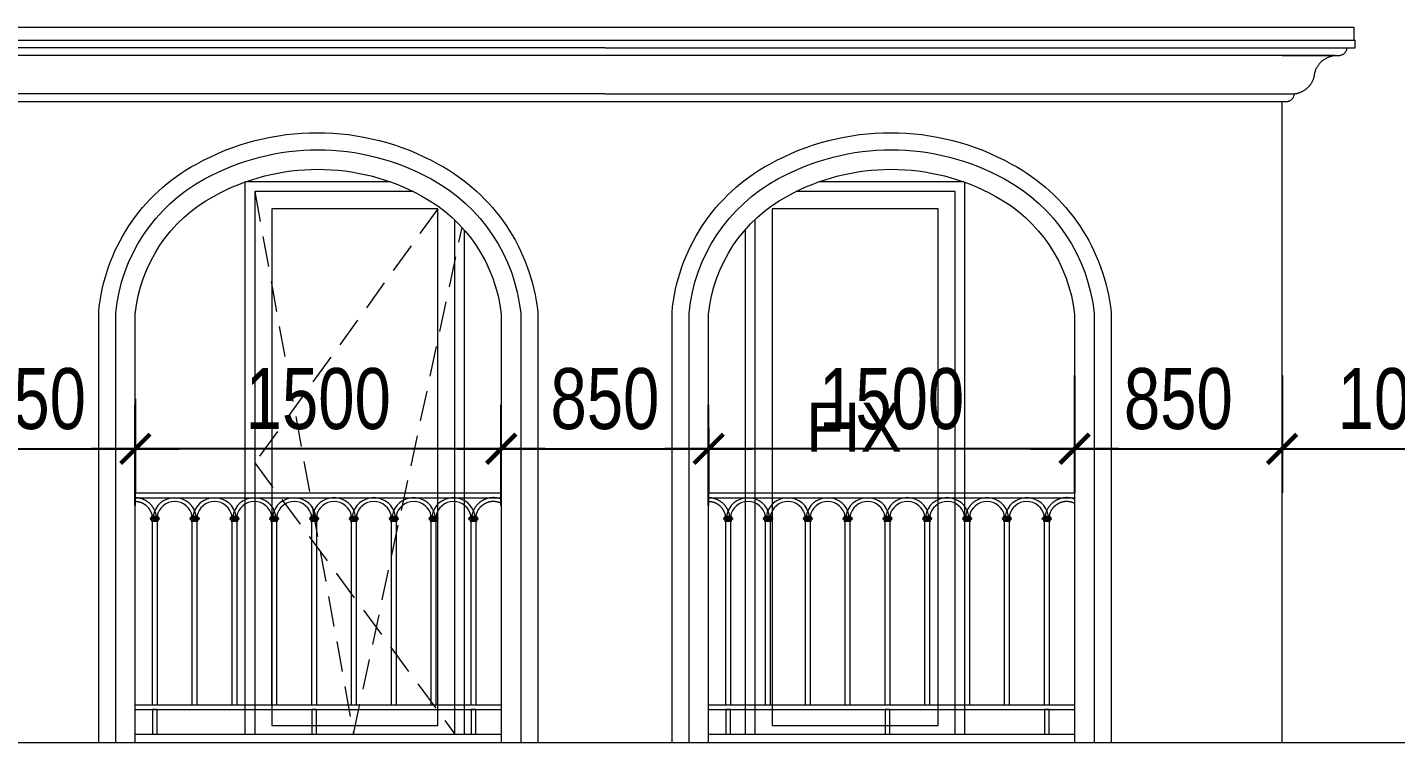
# Model space of a CAD drawing. Header units: millimetres. Extents: x -78046 to 260989, y -99288 to 158505.
# Drawn here: x 242072 to 247679, y -62981 to -60049 of the extents above; entities that cross this region are included whole.
import ezdxf
from ezdxf.xclip import XClip

# ---------------------------------------------------------------- set-up
doc = ezdxf.new("R2010")
doc.units = ezdxf.units.MM
doc.header["$LTSCALE"] = 100
doc.header["$XCLIPFRAME"] = 0
doc.header["$PDMODE"] = 98
doc.linetypes.add('HIDDEN', pattern=[0.375, 0.25, -0.125])
doc.layers.get('Defpoints').update_dxf_attribs({"lineweight": 13})
for name, color, linetype, lineweight in [('-DOOR', 137, 'Continuous', 9), ('-HATCH', 8, 'Continuous', 5), ('-HIDE', 3, 'HIDDEN', 13), ('-LINE1', 7, 'Continuous', 18), ('-TEXT', 7, 'Continuous', 15)]:
    doc.layers.add(name, color=color, linetype=linetype, lineweight=lineweight)
doc.styles.add('AVANH', font='VHAVAN_2.TTF', dxfattribs={"width": 0.8})
doc.styles.add('X-5M-DH-TUM1$0$AVANTH', font='arial.ttf', dxfattribs={"width": 0.9})
doc.dimstyles.new('C_100A3', dxfattribs={"dimscale": 100, "dimtxt": 2.5, "dimasz": 1.2, "dimexe": 1.8, "dimexo": 0, "dimgap": 0.75, "dimtad": 1, "dimdec": 0, "dimzin": 0, "dimdsep": 46, "dimtxsty": 'AVANH', "dimblk": 'ARCHTICK', "dimcen": 0, "dimdle": 1.8, "dimclrd": 256, "dimclre": 256, "dimclrt": 7, "dimadec": 0, "dimazin": 0, "dimtfac": 0.0001, "dimtdec": 0, "dimtix": 1, "dimtmove": 2, "dimatfit": 3, "dimldrblk": 'ARCHTICK', "dimfxl": 1.8, "dimtolj": 1, "dimtzin": 0, "dimarcsym": 0})

# ---------------------------------------------------------------- blocks, each defined once
blk = doc.blocks.new('lancan')
for p, q in [((-1.1, 988.8), (6547.2, 988.8)), ((-1.1, 968.8), (6547.2, 968.8)), ((651.2, 889), (643, 884)), ((643, 884), (643, 882)), ((652.8, 884), (643, 884)), ((643, 882), (651.2, 876.9)), ((652.8, 882), (643, 882)), ((648.8, 893), (648.8, 891)), ((648.8, 893), (652.8, 893)), ((648.8, 891), (651.2, 891)), ((648.8, 874.9), (648.8, 872.9)), ((648.8, 874.9), (651.2, 874.9)), ((648.8, 872.9), (652.8, 872.9)), ((651.2, 891), (651.2, 889)), ((651.2, 891), (652.8, 891)), ((651.2, 889), (673.6, 889)), ((651.2, 876.9), (651.2, 874.9)), ((651.2, 876.9), (673.6, 876.9)), ((651.2, 874.9), (652.8, 874.9)), ((652.8, 893), (672, 893)), ((672, 891), (652.8, 891)), ((652.8, 882), (652.8, 884)), ((652.8, 884), (672, 884)), ((652.8, 882), (672, 882)), ((672, 874.9), (652.8, 874.9)), ((652.8, 120), (652.8, 872.9)), ((652.8, 872.9), (672, 872.9)), ((672, 893), (676, 893)), ((672, 891), (673.6, 891)), ((672, 884), (672, 882)), ((672, 884), (681.8, 884)), ((672, 882), (681.8, 882)), ((672, 874.9), (673.6, 874.9)), ((672, 872.9), (672, 120)), ((672, 872.9), (676, 872.9)), ((673.6, 889), (673.6, 891)), ((673.6, 891), (676, 891)), ((681.8, 884), (673.6, 889)), ((673.6, 876.9), (681.8, 882)), ((673.6, 874.9), (673.6, 876.9)), ((673.6, 874.9), (676, 874.9)), ((676, 891), (676, 893)), ((676, 872.9), (676, 874.9)), ((681.8, 882), (681.8, 884)), ((814.4, 889), (806.2, 884)), ((806.2, 884), (806.2, 882)), ((816, 884), (806.2, 884)), ((806.2, 882), (814.4, 876.9)), ((816, 882), (806.2, 882)), ((812, 893), (812, 891)), ((812, 893), (816, 893)), ((812, 891), (814.4, 891)), ((812, 874.9), (812, 872.9)), ((812, 874.9), (814.4, 874.9)), ((812, 872.9), (816, 872.9)), ((814.4, 891), (814.4, 889)), ((814.4, 891), (816, 891)), ((814.4, 889), (836.8, 889)), ((814.4, 876.9), (814.4, 874.9)), ((814.4, 876.9), (836.8, 876.9)), ((814.4, 874.9), (816, 874.9)), ((816, 893), (835.2, 893)), ((835.2, 891), (816, 891)), ((816, 882), (816, 884)), ((816, 884), (835.2, 884)), ((816, 882), (835.2, 882)), ((835.2, 874.9), (816, 874.9)), ((816, 120), (816, 872.9)), ((816, 872.9), (835.2, 872.9)), ((835.2, 893), (839.2, 893)), ((835.2, 891), (836.8, 891)), ((835.2, 884), (835.2, 882)), ((835.2, 884), (845, 884)), ((835.2, 882), (845, 882)), ((835.2, 874.9), (836.8, 874.9)), ((835.2, 872.9), (835.2, 120)), ((835.2, 872.9), (839.2, 872.9)), ((836.8, 889), (836.8, 891)), ((836.8, 891), (839.2, 891)), ((845, 884), (836.8, 889)), ((836.8, 876.9), (845, 882)), ((836.8, 874.9), (836.8, 876.9)), ((836.8, 874.9), (839.2, 874.9)), ((839.2, 891), (839.2, 893)), ((839.2, 872.9), (839.2, 874.9)), ((845, 882), (845, 884)), ((977.6, 889), (969.4, 884)), ((969.4, 884), (969.4, 882)), ((979.2, 884), (969.4, 884)), ((969.4, 882), (977.6, 876.9)), ((979.2, 882), (969.4, 882)), ((975.2, 893), (975.2, 891)), ((975.2, 893), (979.2, 893)), ((975.2, 891), (977.6, 891)), ((975.2, 874.9), (975.2, 872.9)), ((975.2, 874.9), (977.6, 874.9)), ((975.2, 872.9), (979.2, 872.9)), ((977.6, 891), (977.6, 889)), ((977.6, 891), (979.2, 891)), ((977.6, 889), (1000, 889)), ((977.6, 876.9), (977.6, 874.9)), ((977.6, 876.9), (1000, 876.9)), ((977.6, 874.9), (979.2, 874.9)), ((979.2, 893), (998.4, 893)), ((998.4, 891), (979.2, 891)), ((979.2, 882), (979.2, 884)), ((979.2, 884), (998.4, 884)), ((979.2, 882), (998.4, 882)), ((998.4, 874.9), (979.2, 874.9)), ((979.2, 120), (979.2, 872.9)), ((979.2, 872.9), (998.4, 872.9)), ((998.4, 893), (1002.4, 893)), ((998.4, 891), (1000, 891)), ((998.4, 884), (998.4, 882)), ((998.4, 884), (1008.2, 884)), ((998.4, 882), (1008.2, 882)), ((998.4, 874.9), (1000, 874.9)), ((998.4, 872.9), (998.4, 120)), ((998.4, 872.9), (1002.4, 872.9)), ((1000, 889), (1000, 891)), ((1000, 891), (1002.4, 891)), ((1008.2, 884), (1000, 889)), ((1000, 876.9), (1008.2, 882)), ((1000, 874.9), (1000, 876.9)), ((1000, 874.9), (1002.4, 874.9)), ((1002.4, 891), (1002.4, 893)), ((1002.4, 872.9), (1002.4, 874.9)), ((1008.2, 882), (1008.2, 884)), ((1140.8, 889), (1132.6, 884)), ((1132.6, 884), (1132.6, 882)), ((1142.4, 884), (1132.6, 884)), ((1132.6, 882), (1140.8, 876.9)), ((1142.4, 882), (1132.6, 882)), ((1138.4, 893), (1138.4, 891)), ((1138.4, 893), (1142.4, 893)), ((1138.4, 891), (1140.8, 891)), ((1138.4, 874.9), (1138.4, 872.9)), ((1138.4, 874.9), (1140.8, 874.9)), ((1138.4, 872.9), (1142.4, 872.9)), ((1140.8, 891), (1140.8, 889)), ((1140.8, 891), (1142.4, 891)), ((1140.8, 889), (1163.2, 889)), ((1140.8, 876.9), (1140.8, 874.9)), ((1140.8, 876.9), (1163.2, 876.9)), ((1140.8, 874.9), (1142.4, 874.9)), ((1142.4, 893), (1161.6, 893)), ((1161.6, 891), (1142.4, 891)), ((1142.4, 882), (1142.4, 884)), ((1142.4, 884), (1161.6, 884)), ((1142.4, 882), (1161.6, 882)), ((1161.6, 874.9), (1142.4, 874.9)), ((1142.4, 120), (1142.4, 872.9)), ((1142.4, 872.9), (1161.6, 872.9)), ((1161.6, 893), (1165.6, 893)), ((1161.6, 891), (1163.2, 891)), ((1161.6, 884), (1161.6, 882)), ((1161.6, 884), (1171.4, 884)), ((1161.6, 882), (1171.4, 882)), ((1161.6, 874.9), (1163.2, 874.9)), ((1161.6, 872.9), (1161.6, 120)), ((1161.6, 872.9), (1165.6, 872.9)), ((1163.2, 889), (1163.2, 891)), ((1163.2, 891), (1165.6, 891)), ((1171.4, 884), (1163.2, 889)), ((1163.2, 876.9), (1171.4, 882)), ((1163.2, 874.9), (1163.2, 876.9)), ((1163.2, 874.9), (1165.6, 874.9)), ((1165.6, 891), (1165.6, 893)), ((1165.6, 872.9), (1165.6, 874.9)), ((1171.4, 882), (1171.4, 884)), ((1304, 889), (1295.8, 884)), ((1295.8, 884), (1295.8, 882)), ((1305.6, 884), (1295.8, 884)), ((1295.8, 882), (1304, 876.9)), ((1305.6, 882), (1295.8, 882)), ((1301.6, 893), (1301.6, 891)), ((1301.6, 893), (1305.6, 893)), ((1301.6, 891), (1304, 891)), ((1301.6, 874.9), (1301.6, 872.9)), ((1301.6, 874.9), (1304, 874.9)), ((1301.6, 872.9), (1305.6, 872.9)), ((1304, 891), (1304, 889)), ((1304, 891), (1305.6, 891)), ((1304, 889), (1326.4, 889)), ((1304, 876.9), (1304, 874.9)), ((1304, 876.9), (1326.4, 876.9)), ((1304, 874.9), (1305.6, 874.9)), ((1305.6, 893), (1324.8, 893)), ((1324.8, 891), (1305.6, 891)), ((1305.6, 882), (1305.6, 884)), ((1305.6, 884), (1324.8, 884)), ((1305.6, 882), (1324.8, 882)), ((1324.8, 874.9), (1305.6, 874.9)), ((1305.6, 120), (1305.6, 872.9)), ((1305.6, 872.9), (1324.8, 872.9)), ((1324.8, 893), (1328.8, 893)), ((1324.8, 891), (1326.4, 891)), ((1324.8, 884), (1324.8, 882)), ((1324.8, 884), (1334.6, 884)), ((1324.8, 882), (1334.6, 882)), ((1324.8, 874.9), (1326.4, 874.9)), ((1324.8, 872.9), (1324.8, 120)), ((1324.8, 872.9), (1328.8, 872.9)), ((1326.4, 889), (1326.4, 891)), ((1326.4, 891), (1328.8, 891)), ((1334.6, 884), (1326.4, 889)), ((1326.4, 876.9), (1334.6, 882)), ((1326.4, 874.9), (1326.4, 876.9)), ((1326.4, 874.9), (1328.8, 874.9)), ((1328.8, 891), (1328.8, 893)), ((1328.8, 872.9), (1328.8, 874.9)), ((1334.6, 882), (1334.6, 884)), ((1467.2, 889), (1459, 884)), ((1459, 884), (1459, 882)), ((1468.8, 884), (1459, 884)), ((1459, 882), (1467.2, 876.9)), ((1468.8, 882), (1459, 882)), ((1464.8, 893), (1464.8, 891)), ((1464.8, 893), (1468.8, 893)), ((1464.8, 891), (1467.2, 891)), ((1464.8, 874.9), (1464.8, 872.9)), ((1464.8, 874.9), (1467.2, 874.9)), ((1464.8, 872.9), (1468.8, 872.9)), ((1467.2, 891), (1467.2, 889)), ((1467.2, 891), (1468.8, 891)), ((1467.2, 889), (1489.6, 889)), ((1467.2, 876.9), (1467.2, 874.9)), ((1467.2, 876.9), (1489.6, 876.9)), ((1467.2, 874.9), (1468.8, 874.9)), ((1468.8, 893), (1488, 893)), ((1488, 891), (1468.8, 891)), ((1468.8, 882), (1468.8, 884)), ((1468.8, 884), (1488, 884)), ((1468.8, 882), (1488, 882)), ((1488, 874.9), (1468.8, 874.9)), ((1468.8, 120), (1468.8, 872.9)), ((1468.8, 872.9), (1488, 872.9)), ((1488, 893), (1492, 893)), ((1488, 891), (1489.6, 891)), ((1488, 884), (1488, 882)), ((1488, 884), (1497.8, 884)), ((1488, 882), (1497.8, 882)), ((1488, 874.9), (1489.6, 874.9)), ((1488, 872.9), (1488, 120)), ((1488, 872.9), (1492, 872.9)), ((1489.6, 889), (1489.6, 891)), ((1489.6, 891), (1492, 891)), ((1497.8, 884), (1489.6, 889)), ((1489.6, 876.9), (1497.8, 882)), ((1489.6, 874.9), (1489.6, 876.9)), ((1489.6, 874.9), (1492, 874.9)), ((1492, 891), (1492, 893)), ((1492, 872.9), (1492, 874.9)), ((1497.8, 882), (1497.8, 884)), ((1630.4, 889), (1622.2, 884)), ((1622.2, 884), (1622.2, 882)), ((1632, 884), (1622.2, 884)), ((1622.2, 882), (1630.4, 876.9)), ((1632, 882), (1622.2, 882)), ((1628, 893), (1628, 891)), ((1628, 893), (1632, 893)), ((1628, 891), (1630.4, 891)), ((1628, 874.9), (1628, 872.9)), ((1628, 874.9), (1630.4, 874.9)), ((1628, 872.9), (1632, 872.9)), ((1630.4, 891), (1630.4, 889)), ((1630.4, 891), (1632, 891)), ((1630.4, 889), (1652.8, 889)), ((1630.4, 876.9), (1630.4, 874.9)), ((1630.4, 876.9), (1652.8, 876.9)), ((1630.4, 874.9), (1632, 874.9)), ((1632, 893), (1651.2, 893)), ((1651.2, 891), (1632, 891)), ((1632, 882), (1632, 884)), ((1632, 884), (1651.2, 884)), ((1632, 882), (1651.2, 882)), ((1651.2, 874.9), (1632, 874.9)), ((1632, 120), (1632, 872.9)), ((1632, 872.9), (1651.2, 872.9)), ((1651.2, 893), (1655.2, 893)), ((1651.2, 891), (1652.8, 891)), ((1651.2, 884), (1651.2, 882)), ((1651.2, 884), (1661, 884)), ((1651.2, 882), (1661, 882)), ((1651.2, 874.9), (1652.8, 874.9)), ((1651.2, 872.9), (1651.2, 120)), ((1651.2, 872.9), (1655.2, 872.9)), ((1652.8, 889), (1652.8, 891)), ((1652.8, 891), (1655.2, 891)), ((1661, 884), (1652.8, 889)), ((1652.8, 876.9), (1661, 882)), ((1652.8, 874.9), (1652.8, 876.9)), ((1652.8, 874.9), (1655.2, 874.9)), ((1655.2, 891), (1655.2, 893)), ((1655.2, 872.9), (1655.2, 874.9)), ((1661, 882), (1661, 884)), ((1793.6, 889), (1785.4, 884)), ((1785.4, 884), (1785.4, 882)), ((1795.2, 884), (1785.4, 884)), ((1785.4, 882), (1793.6, 876.9)), ((1795.2, 882), (1785.4, 882)), ((1791.2, 893), (1791.2, 891)), ((1791.2, 893), (1795.2, 893)), ((1791.2, 891), (1793.6, 891)), ((1791.2, 874.9), (1791.2, 872.9)), ((1791.2, 874.9), (1793.6, 874.9)), ((1791.2, 872.9), (1795.2, 872.9)), ((1793.6, 891), (1793.6, 889)), ((1793.6, 891), (1795.2, 891)), ((1793.6, 889), (1816, 889)), ((1793.6, 876.9), (1793.6, 874.9)), ((1793.6, 876.9), (1816, 876.9)), ((1793.6, 874.9), (1795.2, 874.9)), ((1795.2, 893), (1814.4, 893)), ((1814.4, 891), (1795.2, 891)), ((1795.2, 882), (1795.2, 884)), ((1795.2, 884), (1814.4, 884)), ((1795.2, 882), (1814.4, 882)), ((1814.4, 874.9), (1795.2, 874.9)), ((1795.2, 120), (1795.2, 872.9)), ((1795.2, 872.9), (1814.4, 872.9)), ((1814.4, 893), (1818.4, 893)), ((1814.4, 891), (1816, 891)), ((1814.4, 884), (1814.4, 882)), ((1814.4, 884), (1824.2, 884)), ((1814.4, 882), (1824.2, 882)), ((1814.4, 874.9), (1816, 874.9)), ((1814.4, 872.9), (1814.4, 120)), ((1814.4, 872.9), (1818.4, 872.9)), ((1816, 889), (1816, 891)), ((1816, 891), (1818.4, 891)), ((1824.2, 884), (1816, 889)), ((1816, 876.9), (1824.2, 882)), ((1816, 874.9), (1816, 876.9)), ((1816, 874.9), (1818.4, 874.9)), ((1818.4, 891), (1818.4, 893)), ((1818.4, 872.9), (1818.4, 874.9)), ((1824.2, 882), (1824.2, 884)), ((1956.8, 889), (1948.5, 884)), ((1948.5, 884), (1948.5, 882)), ((1958.4, 884), (1948.5, 884)), ((1948.5, 882), (1956.8, 876.9)), ((1958.4, 882), (1948.5, 882)), ((1954.4, 893), (1954.4, 891)), ((1954.4, 893), (1958.4, 893)), ((1954.4, 891), (1956.8, 891)), ((1954.4, 874.9), (1954.4, 872.9)), ((1954.4, 874.9), (1956.8, 874.9)), ((1954.4, 872.9), (1958.4, 872.9)), ((1956.8, 891), (1956.8, 889)), ((1956.8, 891), (1958.4, 891)), ((1956.8, 889), (1979.2, 889)), ((1956.8, 876.9), (1956.8, 874.9)), ((1956.8, 876.9), (1979.2, 876.9)), ((1956.8, 874.9), (1958.4, 874.9)), ((1958.4, 893), (1977.6, 893)), ((1977.6, 891), (1958.4, 891)), ((1958.4, 882), (1958.4, 884)), ((1958.4, 884), (1977.6, 884)), ((1958.4, 882), (1977.6, 882)), ((1977.6, 874.9), (1958.4, 874.9)), ((1958.4, 120), (1958.4, 872.9)), ((1958.4, 872.9), (1977.6, 872.9)), ((1977.6, 893), (1981.6, 893)), ((1977.6, 891), (1979.2, 891)), ((1977.6, 884), (1977.6, 882)), ((1977.6, 884), (1987.4, 884)), ((1977.6, 882), (1987.4, 882)), ((1977.6, 874.9), (1979.2, 874.9)), ((1977.6, 872.9), (1977.6, 120)), ((1977.6, 872.9), (1981.6, 872.9)), ((1979.2, 889), (1979.2, 891)), ((1979.2, 891), (1981.6, 891)), ((1987.4, 884), (1979.2, 889)), ((1979.2, 876.9), (1987.4, 882)), ((1979.2, 874.9), (1979.2, 876.9)), ((1979.2, 874.9), (1981.6, 874.9)), ((1981.6, 891), (1981.6, 893)), ((1981.6, 872.9), (1981.6, 874.9)), ((1987.4, 882), (1987.4, 884)), ((-1.1, 120), (6547.2, 120)), ((-1.1, 100), (6547.2, 100)), ((-1.1, 0), (6547.2, 0))]:
    blk.add_line(p, q)
for points in [[(672, 100), (652.8, 100), (652.8, 0), (672, 0)], [(1324.8, 100), (1305.6, 100), (1305.6, 0), (1324.8, 0)], [(1977.6, 100), (1958.4, 100), (1958.4, 0), (1977.6, 0)]]:
    blk.add_lwpolyline(points, close=True)
for centre, radius, start, end in [((580.8, 879.7), 89.2, 8.5304, 171.4696), ((744, 879.7), 89.2, 8.5304, 171.4696), ((907.2, 879.7), 89.2, 8.5304, 171.4696), ((1070.4, 879.7), 89.2, 8.5304, 171.4696), ((1233.6, 879.7), 89.2, 8.5304, 171.4696), ((1396.8, 879.8), 89.2, 8.5304, 171.4696), ((1560, 879.8), 89.2, 8.5304, 171.4696), ((1723.2, 879.8), 89.2, 8.5304, 171.4696), ((1886.4, 879.8), 89.2, 8.5304, 171.4696), ((2049.6, 879.8), 89.2, 8.5304, 171.4696), ((580.8, 879.7), 73.2, 10.4137, 169.5863), ((744, 879.7), 73.2, 10.4137, 169.5863), ((907.2, 879.7), 73.2, 10.4137, 169.5863), ((1070.4, 879.7), 73.2, 10.4137, 169.5863), ((1233.6, 879.7), 73.2, 10.4137, 169.5863), ((1396.8, 879.8), 73.2, 10.4137, 169.5863), ((1560, 879.8), 73.2, 10.4137, 169.5863), ((1723.2, 879.8), 73.2, 10.4137, 169.5863), ((1886.4, 879.8), 73.2, 10.4137, 169.5863), ((2049.6, 879.8), 73.2, 10.4137, 169.5863)]:
    blk.add_arc(centre, radius, start, end)
blk = doc.blocks.new('_ARCHTICK')
at = {"const_width": 0.15}
blk.add_lwpolyline([(-0.5, -0.5), (0.5, 0.5)], dxfattribs=at)
blk = doc.blocks.new('*D274')
at = {"layer": 'Defpoints', "lineweight": -2, "transparency": 16777216}
for p, q in [((242513.8, -62009.1), (242513.8, -61597)), ((244013.4, -62009.1), (244013.4, -61597)), ((244193.4, -61777), (242333.8, -61777))]:
    blk.add_line(p, q, dxfattribs=at)
at = {"layer": 'Defpoints', "color": 0, "transparency": 16777216}
for p in [(242513.8, -61777), (242513.8, -62009.1), (244013.4, -62009.1)]:
    blk.add_point(p, dxfattribs=at)
at = {"layer": 'Defpoints', "lineweight": -2, "transparency": 16777216, "xscale": 120, "yscale": 120, "zscale": 120, "rotation": 180}
blk.add_blockref('_ARCHTICK', (242513.8, -61777), dxfattribs=at)
at = {"layer": 'Defpoints', "lineweight": -2, "transparency": 16777216, "xscale": 120, "yscale": 120, "zscale": 120}
blk.add_blockref('_ARCHTICK', (244013.4, -61777), dxfattribs=at)
at = {"layer": 'Defpoints', "color": 7, "transparency": 16777216, "insert": (243263.6, -61572.7), "char_height": 250, "attachment_point": 5, "style": 'AVANH'}
blk.add_mtext('\\A1;1500', dxfattribs=at)
blk = doc.blocks.new('*D275')
at = {"layer": 'Defpoints', "lineweight": -2, "transparency": 16777216}
for p, q in [((244863.3, -61691.3), (244863.3, -61957)), ((246362.9, -61691.3), (246362.9, -61957)), ((246542.9, -61777), (244683.3, -61777))]:
    blk.add_line(p, q, dxfattribs=at)
at = {"layer": 'Defpoints', "color": 0, "transparency": 16777216}
for p in [(244863.3, -61691.3), (246362.9, -61691.3), (244863.3, -61777)]:
    blk.add_point(p, dxfattribs=at)
at = {"layer": 'Defpoints', "lineweight": -2, "transparency": 16777216, "xscale": 120, "yscale": 120, "zscale": 120, "rotation": 180}
blk.add_blockref('_ARCHTICK', (244863.3, -61777), dxfattribs=at)
at = {"layer": 'Defpoints', "lineweight": -2, "transparency": 16777216, "xscale": 120, "yscale": 120, "zscale": 120}
blk.add_blockref('_ARCHTICK', (246362.9, -61777), dxfattribs=at)
at = {"layer": 'Defpoints', "color": 7, "transparency": 16777216, "insert": (245613.1, -61572.7), "char_height": 250, "attachment_point": 5, "style": 'AVANH'}
blk.add_mtext('\\A1;1500', dxfattribs=at)
blk = doc.blocks.new('*D276')
at = {"layer": 'Defpoints', "lineweight": -2, "transparency": 16777216}
for p, q in [((241663.3, -61572.3), (241663.3, -61957)), ((242513.8, -61572.3), (242513.8, -61957)), ((241483.3, -61777), (242693.8, -61777))]:
    blk.add_line(p, q, dxfattribs=at)
at = {"layer": 'Defpoints', "color": 0, "transparency": 16777216}
for p in [(241663.3, -61572.3), (242513.8, -61572.3), (242513.8, -61777)]:
    blk.add_point(p, dxfattribs=at)
at = {"layer": 'Defpoints', "lineweight": -2, "transparency": 16777216, "xscale": 120, "yscale": 120, "zscale": 120, "rotation": 180}
blk.add_blockref('_ARCHTICK', (241663.3, -61777), dxfattribs=at)
at = {"layer": 'Defpoints', "lineweight": -2, "transparency": 16777216, "xscale": 120, "yscale": 120, "zscale": 120}
blk.add_blockref('_ARCHTICK', (242513.8, -61777), dxfattribs=at)
at = {"layer": 'Defpoints', "color": 7, "transparency": 16777216, "insert": (242088.5, -61572.7), "char_height": 250, "attachment_point": 5, "style": 'AVANH'}
blk.add_mtext('\\A1;850', dxfattribs=at)
blk = doc.blocks.new('*D277')
at = {"layer": 'Defpoints', "lineweight": -2, "transparency": 16777216}
for p, q in [((244013.4, -62009.1), (244013.4, -61597)), ((244863.3, -62009.1), (244863.3, -61597)), ((243833.4, -61777), (245043.3, -61777))]:
    blk.add_line(p, q, dxfattribs=at)
at = {"layer": 'Defpoints', "color": 0, "transparency": 16777216}
for p in [(244863.3, -61777), (244013.4, -62009.1), (244863.3, -62009.1)]:
    blk.add_point(p, dxfattribs=at)
at = {"layer": 'Defpoints', "lineweight": -2, "transparency": 16777216, "xscale": 120, "yscale": 120, "zscale": 120, "rotation": 180}
blk.add_blockref('_ARCHTICK', (244013.4, -61777), dxfattribs=at)
at = {"layer": 'Defpoints', "lineweight": -2, "transparency": 16777216, "xscale": 120, "yscale": 120, "zscale": 120}
blk.add_blockref('_ARCHTICK', (244863.3, -61777), dxfattribs=at)
at = {"layer": 'Defpoints', "color": 7, "transparency": 16777216, "insert": (244438.3, -61572.7), "char_height": 250, "attachment_point": 5, "style": 'AVANH'}
blk.add_mtext('\\A1;850', dxfattribs=at)
blk = doc.blocks.new('*D260')
at = {"layer": 'Defpoints', "lineweight": -2, "transparency": 16777216}
for p, q in [((246362.9, -61476.7), (246362.9, -61957)), ((247213.3, -61476.7), (247213.3, -61957)), ((246182.9, -61777), (247393.3, -61777))]:
    blk.add_line(p, q, dxfattribs=at)
at = {"layer": 'Defpoints', "color": 0, "transparency": 16777216}
for p in [(246362.9, -61476.7), (247213.3, -61476.7), (247213.3, -61777)]:
    blk.add_point(p, dxfattribs=at)
at = {"layer": 'Defpoints', "lineweight": -2, "transparency": 16777216, "xscale": 120, "yscale": 120, "zscale": 120, "rotation": 180}
blk.add_blockref('_ARCHTICK', (246362.9, -61777), dxfattribs=at)
at = {"layer": 'Defpoints', "lineweight": -2, "transparency": 16777216, "xscale": 120, "yscale": 120, "zscale": 120}
blk.add_blockref('_ARCHTICK', (247213.3, -61777), dxfattribs=at)
at = {"layer": 'Defpoints', "color": 7, "transparency": 16777216, "insert": (246788.1, -61572.7), "char_height": 250, "attachment_point": 5, "style": 'AVANH'}
blk.add_mtext('\\A1;850', dxfattribs=at)
blk = doc.blocks.new('*D261')
at = {"layer": 'Defpoints', "lineweight": -2, "transparency": 16777216}
for p, q in [((247213.3, -61476.7), (247213.3, -61957)), ((248263.6, -61476.8), (248263.6, -61957)), ((247033.3, -61777), (248443.6, -61777))]:
    blk.add_line(p, q, dxfattribs=at)
at = {"layer": 'Defpoints', "color": 0, "transparency": 16777216}
for p in [(247213.3, -61476.7), (248263.6, -61476.8), (248263.6, -61777)]:
    blk.add_point(p, dxfattribs=at)
at = {"layer": 'Defpoints', "lineweight": -2, "transparency": 16777216, "xscale": 120, "yscale": 120, "zscale": 120, "rotation": 180}
blk.add_blockref('_ARCHTICK', (247213.3, -61777), dxfattribs=at)
at = {"layer": 'Defpoints', "lineweight": -2, "transparency": 16777216, "xscale": 120, "yscale": 120, "zscale": 120}
blk.add_blockref('_ARCHTICK', (248263.6, -61777), dxfattribs=at)
at = {"layer": 'Defpoints', "color": 7, "transparency": 16777216, "insert": (247738.4, -61572.7), "char_height": 250, "attachment_point": 5, "style": 'AVANH'}
blk.add_mtext('\\A1;1050', dxfattribs=at)

msp = doc.modelspace()

# ---------------------------------------------------------------- linework, layer by layer
at = {"layer": '-DOOR', "lineweight": 9}
for points in [[(242963.3, -60683.3), (242963.3, -62946.1)], [(243559.5, -60682.7), (242965.1, -60682.7)], [(243653.4, -60722.7), (243003.3, -60722.7), (243003.3, -62946.1)], [(245873.3, -62946.1), (245873.3, -60722.7), (245220.7, -60722.7)], [(245909, -60682.7), (245314.6, -60682.7)], [(245869, -60682.7), (245524.6, -60682.7)], [(245913.3, -62946.1), (245913.3, -60684.2)], [(243823.3, -62946.1), (243823.3, -60839.7)], [(243863.3, -62946.1), (243863.3, -60881.8)], [(245013.3, -60878.7), (245013.3, -62946.1)], [(245053.3, -60837), (245053.3, -62946.1)]]:
    msp.add_lwpolyline(points, dxfattribs=at)
for points in [[(243753.3, -60792.7), (243073.3, -60792.7), (243073.3, -62911.3), (243753.3, -62911.3)], [(245803.3, -60792.7), (245123.3, -60792.7), (245123.3, -62911.3), (245803.3, -62911.3)]]:
    msp.add_lwpolyline(points, close=True, dxfattribs=at)
at = {"layer": '-HATCH'}
for p, q in [((241364.1, -60101.1), (247512.5, -60101.1)), ((244438.4, -60132.6), (241364.1, -60132.6)), ((244438.7, -60132.6), (247479.2, -60132.6)), ((247429.4, -60164.1), (241447.2, -60164.1)), ((247213.3, -60164.1), (247429.4, -60164.1)), ((244438.4, -60321.6), (241663.3, -60321.6)), ((244438.7, -60321.6), (247213.3, -60321.6)), ((247213.3, -60321.6), (247263.2, -60321.6))]:
    msp.add_line(p, q, dxfattribs=at)
for points in [[(242433.8, -62981.4), (242433.8, -61220.9, -0.25041), (242798, -60670.7, -0.25795), (243726.5, -60670.7, -0.2472), (244093.4, -61221.2), (244093.4, -62981.3)], [(244783.3, -62981.4), (244783.3, -61220.9, -0.25041), (245147.5, -60670.7, -0.25795), (246076, -60670.7, -0.2472), (246442.9, -61221.2), (246442.9, -62981.3)]]:
    msp.add_lwpolyline(points, format="xyb", dxfattribs=at)
at = {"layer": '-HIDE', "ltscale": 5}
for points in [[(243003.3, -60722.7), (243408, -62946.1), (243852.9, -60870.1)], [(243753.3, -60792.7), (243003.3, -61834.4), (243823.3, -62946.1)]]:
    msp.add_lwpolyline(points, dxfattribs=at)
at = {"layer": '-LINE1', "color": 0, "lineweight": 20}
for p, q in [((247508.4, -60049.2), (241355.3, -60049.1)), ((243925.1, -60049.2), (241355.3, -60049.2)), ((247508.4, -60049.2), (247508.4, -60049.1)), ((247508.4, -60101.1), (247508.4, -60049.2)), ((247508.4, -60101.1), (247512.5, -60101.1)), ((247512.5, -60132.6), (247512.5, -60101.1)), ((247454.6, -60163), (247456.7, -60162.4)), ((247456.7, -60162.4), (247458.7, -60161.7)), ((247458.7, -60161.7), (247460.7, -60160.9)), ((247460.7, -60160.9), (247462.6, -60159.9)), ((247462.6, -60159.9), (247464.5, -60158.8)), ((247464.5, -60158.8), (247466.2, -60157.6)), ((247466.2, -60157.6), (247467.9, -60156.3)), ((247467.9, -60156.3), (247469.5, -60154.9)), ((247469.5, -60154.9), (247471, -60153.4)), ((247471, -60153.4), (247472.4, -60151.8)), ((247472.4, -60151.8), (247473.6, -60150.1)), ((247473.6, -60150.1), (247474.8, -60148.4)), ((247474.8, -60148.4), (247475.8, -60146.6)), ((247475.8, -60146.6), (247476.7, -60144.7)), ((247476.7, -60144.7), (247477.5, -60142.7)), ((247477.5, -60142.7), (247478.1, -60140.8)), ((247478.1, -60140.8), (247478.6, -60138.8)), ((247478.6, -60138.8), (247478.9, -60136.7)), ((247478.9, -60136.7), (247479.2, -60134.7)), ((247479.2, -60134.7), (247479.2, -60132.6)), ((247479.2, -60132.6), (247512.5, -60132.6)), ((247352.2, -60221.2), (247353.2, -60218.9)), ((247353.2, -60218.9), (247354.3, -60216.6)), ((247354.3, -60216.6), (247355.4, -60214.4)), ((247355.4, -60214.4), (247356.6, -60212.1)), ((247356.6, -60212.1), (247357.9, -60209.9)), ((247357.9, -60209.9), (247359.2, -60207.8)), ((247359.2, -60207.8), (247360.6, -60205.7)), ((247360.6, -60205.7), (247362, -60203.6)), ((247362, -60203.6), (247363.5, -60201.5)), ((247363.5, -60201.5), (247365.1, -60199.5)), ((247365.1, -60199.5), (247366.7, -60197.6)), ((247366.7, -60197.6), (247368.4, -60195.6)), ((247368.4, -60195.6), (247370.1, -60193.8)), ((247370.1, -60193.8), (247371.9, -60191.9)), ((247371.9, -60191.9), (247373.7, -60190.1)), ((247373.7, -60190.1), (247375.6, -60188.4)), ((247375.6, -60188.4), (247377.5, -60186.7)), ((247377.5, -60186.7), (247379.5, -60185.1)), ((247379.5, -60185.1), (247381.6, -60183.5)), ((247381.6, -60183.5), (247383.6, -60181.9)), ((247383.6, -60181.9), (247385.7, -60180.5)), ((247385.7, -60180.5), (247387.9, -60179)), ((247387.9, -60179), (247390.1, -60177.7)), ((247390.1, -60177.7), (247392.3, -60176.4)), ((247392.3, -60176.4), (247394.6, -60175.1)), ((247394.6, -60175.1), (247396.9, -60173.9)), ((247396.9, -60173.9), (247399.3, -60172.8)), ((247399.3, -60172.8), (247401.7, -60171.7)), ((247401.7, -60171.7), (247404.1, -60170.7)), ((247404.1, -60170.7), (247406.5, -60169.7)), ((247406.5, -60169.7), (247409, -60168.9)), ((247409, -60168.9), (247411.4, -60168)), ((247411.4, -60168), (247414, -60167.3)), ((247414, -60167.3), (247416.5, -60166.6)), ((247416.5, -60166.6), (247419, -60166)), ((247419, -60166), (247421.6, -60165.4)), ((247421.6, -60165.4), (247424.2, -60164.9)), ((247424.2, -60164.9), (247426.8, -60164.5)), ((247426.8, -60164.5), (247429.4, -60164.1)), ((247429.4, -60164.1), (247446, -60164.1)), ((247446, -60164.1), (247448.2, -60164.1)), ((247448.2, -60164.1), (247450.3, -60163.9)), ((247450.3, -60163.9), (247452.5, -60163.5)), ((247452.5, -60163.5), (247454.6, -60163)), ((247334.7, -60275.8), (247335.9, -60273.6)), ((247335.9, -60273.6), (247337.1, -60271.4)), ((247337.1, -60271.4), (247338.3, -60269.1)), ((247338.3, -60269.1), (247339.3, -60266.9)), ((247339.3, -60266.9), (247340.3, -60264.5)), ((247340.3, -60264.5), (247341.3, -60262.2)), ((247341.3, -60262.2), (247342.1, -60259.9)), ((247342.1, -60259.9), (247342.9, -60257.5)), ((247342.9, -60257.5), (247343.7, -60255.1)), ((247343.7, -60255.1), (247344.3, -60252.7)), ((247344.3, -60252.7), (247344.9, -60250.2)), ((247344.9, -60250.2), (247345.4, -60247.8)), ((247345.4, -60247.8), (247345.9, -60245.3)), ((247345.9, -60245.3), (247346.6, -60240.4)), ((247346.6, -60240.4), (247347.1, -60237.9)), ((247347.1, -60237.9), (247347.6, -60235.5)), ((247347.6, -60235.5), (247348.2, -60233.1)), ((247348.2, -60233.1), (247348.9, -60230.7)), ((247348.9, -60230.7), (247349.6, -60228.3)), ((247349.6, -60228.3), (247350.4, -60225.9)), ((247350.4, -60225.9), (247351.3, -60223.5)), ((247351.3, -60223.5), (247352.2, -60221.2)), ((247261.4, -60331.7), (247262, -60329.8)), ((247262, -60329.8), (247262.5, -60327.8)), ((247262.5, -60327.8), (247262.9, -60325.7)), ((247262.9, -60325.7), (247263.1, -60323.7)), ((247263.1, -60323.7), (247263.2, -60321.6)), ((247263.2, -60321.6), (247265.8, -60321.3)), ((247265.8, -60321.3), (247268.4, -60320.8)), ((247268.4, -60320.8), (247270.9, -60320.3)), ((247270.9, -60320.3), (247273.5, -60319.8)), ((247273.5, -60319.8), (247276.1, -60319.2)), ((247276.1, -60319.2), (247278.6, -60318.5)), ((247278.6, -60318.5), (247281.1, -60317.7)), ((247281.1, -60317.7), (247283.6, -60316.9)), ((247283.6, -60316.9), (247286, -60316)), ((247286, -60316), (247288.5, -60315.1)), ((247288.5, -60315.1), (247290.9, -60314)), ((247290.9, -60314), (247293.3, -60313)), ((247293.3, -60313), (247295.6, -60311.8)), ((247295.6, -60311.8), (247297.9, -60310.6)), ((247297.9, -60310.6), (247300.2, -60309.4)), ((247300.2, -60309.4), (247302.4, -60308.1)), ((247302.4, -60308.1), (247304.6, -60306.7)), ((247304.6, -60306.7), (247306.8, -60305.3)), ((247306.8, -60305.3), (247308.9, -60303.8)), ((247308.9, -60303.8), (247311, -60302.3)), ((247311, -60302.3), (247313, -60300.7)), ((247313, -60300.7), (247315, -60299)), ((247315, -60299), (247316.9, -60297.3)), ((247316.9, -60297.3), (247318.8, -60295.6)), ((247318.8, -60295.6), (247320.7, -60293.8)), ((247320.7, -60293.8), (247322.4, -60292)), ((247322.4, -60292), (247324.2, -60290.1)), ((247324.2, -60290.1), (247325.8, -60288.2)), ((247325.8, -60288.2), (247327.5, -60286.2)), ((247327.5, -60286.2), (247329, -60284.2)), ((247329, -60284.2), (247330.5, -60282.2)), ((247330.5, -60282.2), (247332, -60280.1)), ((247332, -60280.1), (247333.4, -60278)), ((247333.4, -60278), (247334.7, -60275.8)), ((241663.3, -60353.1), (247213.3, -60353.1)), ((247213.3, -60353.1), (247229.9, -60353.1)), ((247213.3, -62981), (247213.3, -60353.1)), ((247229.9, -60353.1), (247232.1, -60353.1)), ((247232.1, -60353.1), (247234.3, -60352.9)), ((247234.3, -60352.9), (247236.4, -60352.5)), ((247236.4, -60352.5), (247238.5, -60352)), ((247238.5, -60352), (247240.6, -60351.4)), ((247240.6, -60351.4), (247242.6, -60350.7)), ((247242.6, -60350.7), (247244.6, -60349.9)), ((247244.6, -60349.9), (247246.5, -60348.9)), ((247246.5, -60348.9), (247248.4, -60347.8)), ((247248.4, -60347.8), (247250.2, -60346.6)), ((247250.2, -60346.6), (247251.8, -60345.3)), ((247251.8, -60345.3), (247253.4, -60343.9)), ((247253.4, -60343.9), (247254.9, -60342.4)), ((247254.9, -60342.4), (247256.3, -60340.8)), ((247256.3, -60340.8), (247257.6, -60339.1)), ((247257.6, -60339.1), (247258.7, -60337.4)), ((247258.7, -60337.4), (247259.7, -60335.6)), ((247259.7, -60335.6), (247260.6, -60333.7)), ((247260.6, -60333.7), (247261.4, -60331.7)), ((244863.3, -62946.1), (246362.9, -62946.1)), ((235915, -62981.3), (252563.3, -62981.3))]:
    msp.add_line(p, q, dxfattribs=at)
for points in [[(242363.8, -62981.3), (242363.8, -61217.7, -0.251376), (242764.2, -60609.4, -0.259198), (243755.3, -60609.4, -0.247376), (244163.4, -61217.7), (244163.4, -62981.3)], [(244713.3, -62981.3), (244713.3, -61217.7, -0.251376), (245113.7, -60609.4, -0.259198), (246104.8, -60609.4, -0.247376), (246512.9, -61217.7), (246512.9, -62981.3)], [(242513.8, -62981.5), (242513.8, -61224.9, -0.249123), (242836.5, -60740.8, -0.258025), (243687.9, -60740.7, -0.245711), (244013.4, -61225.5), (244013.4, -62981.3)], [(244863.3, -62981.5), (244863.3, -61224.9, -0.249123), (245186, -60740.8, -0.258025), (246037.4, -60740.7, -0.245711), (246362.9, -61225.5), (246362.9, -62981.3)]]:
    msp.add_lwpolyline(points, format="xyb", dxfattribs=at)

# ---------------------------------------------------------------- block references
at = {"layer": '-HATCH'}
ref = msp.add_blockref('lancan', (235775, -62946.1), dxfattribs=at)
XClip(ref).set_block_clipping_path([(587.9949832604, -0.0179946511), (1487.9949832603, 1034.1774928608)])
at = {"layer": '-HATCH', "color": 2}
ref = msp.add_blockref('lancan', (241931.3, -62946.1), dxfattribs=at)
XClip(ref).set_block_clipping_path([(582.4846733163, -35.398332183), (2082.1354565184, 1052.1524007141)])
ref = msp.add_blockref('lancan', (244280.8, -62946.1), dxfattribs=at)
XClip(ref).set_block_clipping_path([(582.4846733163, -35.398332183), (2082.1354565184, 1052.1524007141)])

# ---------------------------------------------------------------- texts
at = {"layer": '-TEXT', "color": 2, "style": 'X-5M-DH-TUM1$0$AVANTH', "width": 0.9}
msp.add_text('FIX', height=200, dxfattribs=at).set_placement((245263.1, -61788.1))

# ---------------------------------------------------------------- dimensions: what is measured, and where the dimension line sits
at = {"layer": 'Defpoints', "color": 2}
for base, p1, p2, picture, middle in [((242513.7591, -61776.9533), (241663.2985, -61572.3281), (242513.7591, -61572.3282), '*D276', (242088.5288, -61572.6572)), ((242513.8, -61777), (244013.4, -62009.1), (242513.8, -62009.1), '*D274', (243263.6, -61572.7)), ((244863.3, -61777), (244013.4, -62009.1), (244863.3, -62009.1), '*D277', (244438.3, -61572.7)), ((244863.3, -61777), (246362.9, -61691.3), (244863.3, -61691.3), '*D275', (245613.1, -61572.7)), ((247213.3, -61777), (246362.9, -61476.7), (247213.3, -61476.7), '*D260', (246788.1, -61572.7)), ((248263.6, -61777), (247213.3, -61476.7), (248263.6, -61476.8), '*D261', (247738.4, -61572.7))]:
    dim = msp.add_linear_dim(base=base, p1=p1, p2=p2, dimstyle='C_100A3', dxfattribs=at)
    dim.commit()
    dim.dimension.update_dxf_attribs({"geometry": picture, "text_midpoint": middle})

doc.saveas('drawing.dxf')
